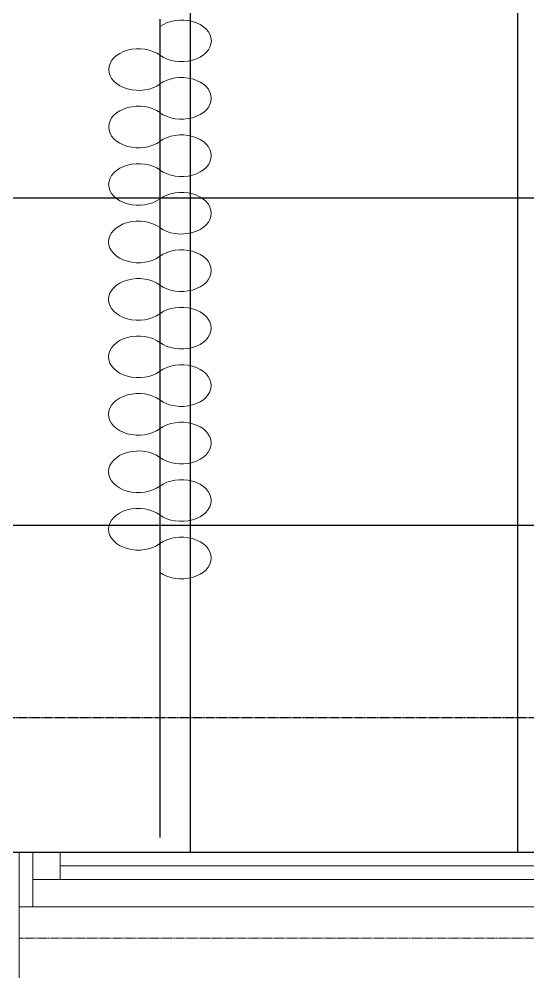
# Model space of a CAD drawing. Extents: x -178977 to 231842, y -29287 to 19916.
# Drawn here: x 36692 to 37625, y -13060 to -11303 of the extents above; entities that cross this region are included whole.
import ezdxf

# ---------------------------------------------------------------- set-up
doc = ezdxf.new("R2010")
doc.units = 0
doc.header["$LTSCALE"] = 0.25
for name, pattern in [('01-First Floor-FUR$0$HIDDEN', [9.525, 6.35, -3.175]), ('DASHDOT', [25.4, 12.7, -6.35, 0, -6.35]), ('HIDDEN', [9.525, 6.35, -3.175])]:
    doc.linetypes.add(name, pattern=pattern)
for name, color, linetype, lineweight in [('01-First Floor-FUR$0$Aluminum', 251, 'Continuous', 5), ('01-First Floor-FUR$0$LOADING', 253, 'Continuous', 5), ('01-First Floor-FUR$0$Proj', 251, 'Continuous', 5), ('01-First Floor-FUR$0$Walls', 251, 'Continuous', 5), ('E-LITE-CLNG-CNDT', 6, 'DASHDOT', 35), ('E-POWR-FLOR-CNDT', 6, 'HIDDEN', 25)]:
    doc.layers.add(name, color=color, linetype=linetype, lineweight=lineweight)
doc.layers.add('01-First Floor-FUR$0$FALSE CEILING', color=251, linetype='Continuous')

# ---------------------------------------------------------------- blocks, each defined once
blk = doc.blocks.new('01-First Floor-FUR$0$CURTAIN')
for centre, start, end in [((-0.3386, 0.0395), 313.5684, 226.4316), ((-0.1881, 0.0395), 313.5684, 226.4316), ((-0.0376, 0.0395), 313.5684, 226.4316), ((0.1129, 0.0395), 313.5684, 226.4316), ((0.2633, 0.0395), 313.5684, 226.4316), ((0.4138, 0.0395), 313.5684, 226.4316), ((0.5643, 0.0395), 313.5684, 226.4316), ((0.7148, 0.0395), 313.5684, 226.4316), ((0.8653, 0.0395), 313.5684, 226.4316), ((0.0376, -0.0395), 133.5684, 46.4316), ((0.1881, -0.0395), 133.5684, 46.4316), ((0.3386, -0.0395), 133.5684, 46.4316), ((0.4891, -0.0395), 133.5684, 46.4316), ((0.6396, -0.0395), 133.5684, 46.4316), ((0.79, -0.0395), 133.5684, 46.4316), ((0.9405, -0.0395), 133.5684, 46.4316), ((-0.4138, -0.0395), 133.5684, 46.4316), ((-0.2633, -0.0395), 133.5684, 46.4316), ((-0.1129, -0.0395), 133.5684, 46.4316)]:
    blk.add_arc(centre, 0.0546, start, end)
blk = doc.blocks.new('01-First Floor-FUR')
at = {"layer": '01-First Floor-FUR$0$Aluminum'}
for p, q in [((36691.8, -12830), (38191.8, -12830)), ((36716.8, -12930), (36716.8, -12830)), ((36766.8, -12880), (36766.8, -12830)), ((38116.8, -12855), (36766.8, -12855)), ((36716.8, -12880), (38166.8, -12880)), ((36691.8, -12930), (38191.8, -12930))]:
    blk.add_line(p, q, dxfattribs=at)
at = {"layer": '01-First Floor-FUR$0$FALSE CEILING', "linetype": 'Continuous'}
for p, q in [((37006, -12830), (37006, -8830)), ((37606, -12830), (37606, -8830)), ((34976, -11630), (38476, -11630)), ((34976, -12230), (38476, -12230))]:
    blk.add_line(p, q, dxfattribs=at)
at = {"layer": '01-First Floor-FUR$0$FALSE CEILING', "extrusion": (-2.24007e-05, -9.13278e-07, 1)}
for p in [(36949.9, -11302.6, -0.1), (36949.9, -11361.1, -0.1)]:
    blk.add_line(p, (36949.9, -12802.6, -0.1), dxfattribs=at)
at = {"layer": '01-First Floor-FUR$0$FALSE CEILING'}
blk.add_lwpolyline([(34976, -12830), (34976, -10710), (34976, -10710), (34976, -8830), (38476, -8830), (38476, -12830), (34976, -12830)], dxfattribs=at)
at = {"layer": '01-First Floor-FUR$0$LOADING', "extrusion": (-2.24007e-05, -9.13278e-07, 1)}
for p in [(36949.9, -11302.6, -0.1), (36949.9, -11361.1, -0.1)]:
    blk.add_line(p, (36949.9, -12802.6, -0.1), dxfattribs=at)
at = {"layer": '01-First Floor-FUR$0$Proj', "linetype": '01-First Floor-FUR$0$HIDDEN'}
blk.add_line((38191.8, -12987.6), (36691.8, -12987.6), dxfattribs=at)
at = {"layer": '01-First Floor-FUR$0$Walls'}
blk.add_line((36691.8, -13060), (36691.8, -12830), dxfattribs=at)
at = {"layer": '01-First Floor-FUR$0$LOADING', "extrusion": (2.23994e-05, 9.13341e-07, -1), "xscale": -699.9999999767344, "yscale": 1000.000000000003, "zscale": 1000.000000000003, "rotation": 270.0140952242026}
blk.add_blockref('01-First Floor-FUR$0$CURTAIN', (-36949.9, -12000.7, 0.9), dxfattribs=at)

msp = doc.modelspace()

# ---------------------------------------------------------------- linework, layer by layer
at = {"layer": 'E-POWR-FLOR-CNDT'}
msp.add_lwpolyline([(35693.7, -12724.8), (35836, -12582.5), (38105.6, -12582.5, 0.198912), (38176.3, -12553.2), (38352.3, -12377.3)], format="xyb", dxfattribs=at)

# ---------------------------------------------------------------- block references
at = {"layer": 'E-LITE-CLNG-CNDT'}
msp.add_blockref('01-First Floor-FUR', (0, 0), dxfattribs=at)

doc.saveas('drawing.dxf')
